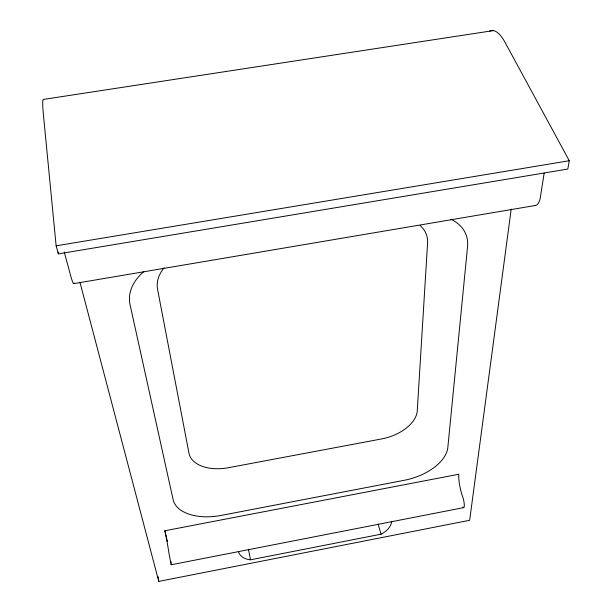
<?xml version="1.0" encoding="UTF-8"?>
<svg xmlns="http://www.w3.org/2000/svg" width="612" height="612" viewBox="0 0 612 612"><rect width="100%" height="100%" fill="white"/><g stroke="black" fill="none" stroke-linecap="round" stroke-linejoin="round"><path stroke-width="0.92" d="M511.211 209.09L469.664 520.277L158.776 581.4L79.935 282.178M544.167 173.142L540.159 198.54A28.871 9.088 82.4 0 1 534.62 205.479M489.73 31.021A70.801 20.716 83.4 0 1 505.191 42.618L569.275 160.742L567.806 169.057L58.362 253.888L56.136 245.817L43.33 113.832A73.601 5.317 78.9 0 1 43.215 99.45L493.371 30.6M463.743 507.623L171.199 564.769L171.192 563.889M391.772 521.447C390.938 527.269 386.096 531.713 381.031 534.192L250.553 559.804C245.466 559.483 239.682 556.729 238.359 551.412M171.199 564.769L169.073 553.982A17.151 0.689 80 0 0 164.858 530.772L458.771 474.254A16.7 3.573 78.2 0 0 462.733 496.898A7.007 1.469 78.1 0 1 464.309 505.267A7.007 1.469 78.1 0 1 462.848 506.935M73.769 283.639L535.592 205.441M56.136 245.817L569.275 160.742M378.109 524.086L381.031 534.192M64.268 252.083L71.199 277.687A30.072 2.341 79.1 0 0 74.144 282.958M164.858 530.772L166.824 538.981M167.022 539.807L167.42 541.459M248.411 549.178L250.553 559.804M170.855 561.357L171.062 562.795M158.11 576.703L158.776 581.4M58.178 252.014L58.362 253.888M450.86 219.264A53.741 36.445 -21.6 0 1 467.553 246.644L447.823 447.533A43.597 24.419 -17.4 0 1 404.494 480.244L220.978 515.457A44.447 25.184 -11.3 0 1 173.127 499.644L130.05 304.692A54.652 38.112 -10 0 1 143.721 271.659M420.092 225.545A42.932 29.621 -20.6 0 1 427.581 243.171L417.254 410.859A36.23 21.336 -17.2 0 1 381.666 438.926L228.444 467.706A36.804 21.902 -11.6 0 1 188.993 453.293L157.575 289.354A43.536 30.692 -10.9 0 1 164.077 267.811"/></g></svg>
